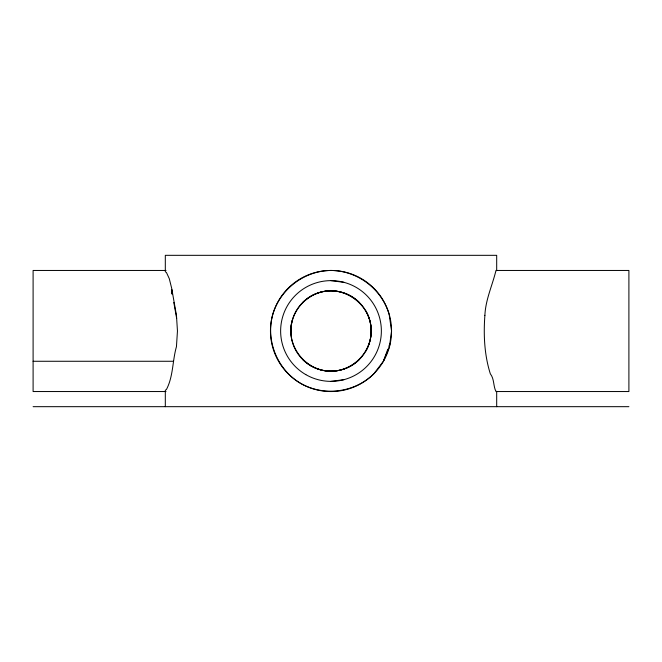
<?xml version="1.0" encoding="UTF-8"?>
<svg xmlns="http://www.w3.org/2000/svg" width="662" height="662" viewBox="0 0 662 662"><rect width="100%" height="100%" fill="white"/><g stroke="black" fill="none" stroke-linecap="round" stroke-linejoin="round"><path stroke-width="0.99" d="M292.182 320.598C285.14 345.067 305.546 371.655 331 371.183C352.507 371.316 371.316 352.507 371.183 331C371.655 305.546 345.067 285.14 320.598 292.182C302.236 297.155 288.491 316.221 291.379 335.286M496.69 270.725L496.69 255.325L165.31 255.325L165.31 271.751L166.443 272.521L169.249 278.57L171.657 288.193L176.456 315.335L177.457 331L176.448 346.665C172.377 360.765 173.386 376.273 166.443 389.479L165.31 390.249L165.31 406.675M374.502 372.896L383.389 361.27L387.824 349.188M388.851 346.4L389.877 343.611M383.389 361.27L389.479 346.665L391.54 331L389.223 314.715C382.04 289.17 357.505 270.626 331 270.46C304.239 270.609 279.596 289.517 272.521 315.335C265.743 341.22 277.626 369.917 300.73 383.43C323.983 396.679 354.774 392.624 373.807 373.807M331 381.362L344.033 379.649M166.021 270.46L33.1 270.46L33.1 391.54L166.021 391.54M33.1 361.27L173.494 361.27M33.1 406.675L628.9 406.675M331 280.638L344.033 282.351M173.808 302.451L176.646 318.389M171.988 293.936L171.897 289.807L171.979 293.878M496.69 391.275L496.69 406.675M365.805 310.908A39.579 38.868 -90 0 1 365.805 351.092M359.416 359.416A40.341 40.233 -90 0 1 302.608 359.416M302.608 302.584A40.341 40.233 -90 0 1 359.416 302.584M484.89 315.335C483.417 334.931 484.377 354.956 490.327 373.807C494.44 379.045 493.14 385.954 495.979 391.54L628.9 391.54L628.9 270.46L495.979 270.46C492.42 285.297 485.569 299.588 484.89 315.335M300.73 383.43A60.54 60.54 0 0 0 391.54 331A60.54 60.54 0 0 0 300.73 278.57A60.54 60.54 0 0 0 300.73 383.43M305.819 374.618A50.362 50.362 0 0 0 381.362 331A50.362 50.362 0 0 0 305.819 287.382A50.362 50.362 0 0 0 305.819 374.618M310.908 365.805A40.183 40.183 0 0 0 371.183 331A40.183 40.183 0 0 0 310.908 296.195A40.183 40.183 0 0 0 310.908 365.805"/></g></svg>
